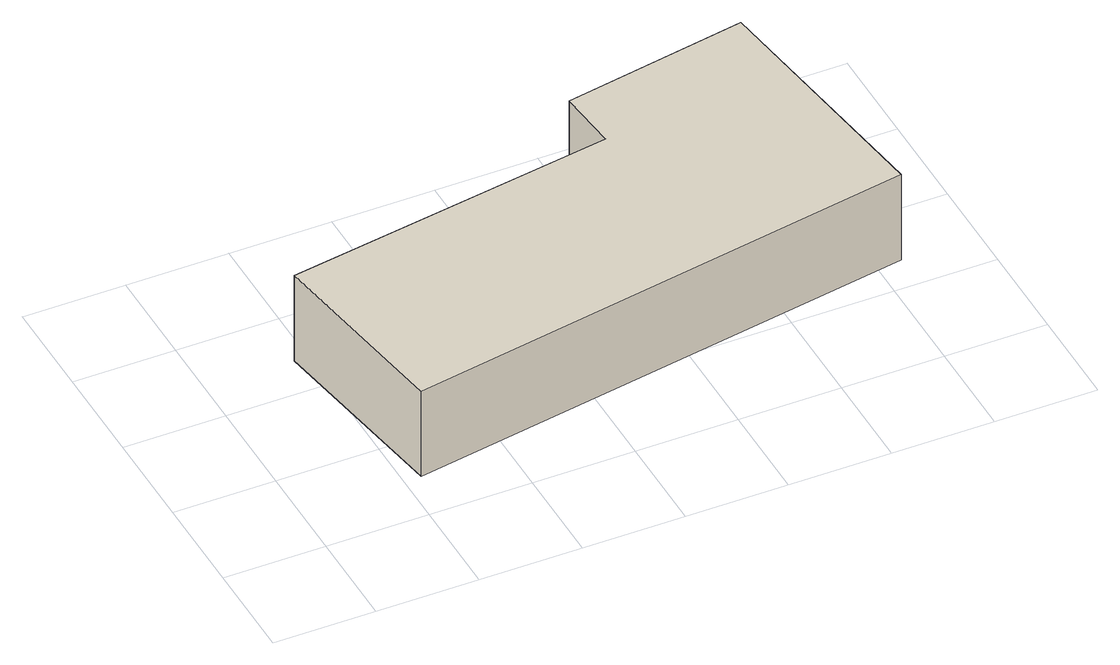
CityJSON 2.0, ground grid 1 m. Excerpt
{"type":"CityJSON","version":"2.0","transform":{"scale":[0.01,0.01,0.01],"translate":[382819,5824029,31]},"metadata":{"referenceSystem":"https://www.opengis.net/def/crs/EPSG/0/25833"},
"CityObjects":{
"building1":{"type":"Building","attributes":{"Gemeindeschluessel":"11000012","BezugspunktDach":"2200","function":"31001_1313","measuredHeight":0.962,"storeysAboveGround":1},"address":[{"country":"Germany","locality":"Berlin","thoroughfareNumber":"4 (218)","thoroughfareName":"Singdrosselsteig"}],"geometry":[{"type":"Solid","lod":"1","boundaries":[[[[0,1,2,3,4,5]],[[6,7,8,9,10,11]],[[6,11,5,4]],[[7,6,4,3]],[[8,7,3,2]],[[9,8,2,1]],[[10,9,1,0]],[[11,10,0,5]]]]}]}
},
"vertices":[
[117,50,168],[624,136,168],[590,386,168],[408,354,168],[414,293,168],[87,242,168],[414,293,72],[408,354,72],[590,386,72],[624,136,72],[117,50,72],[87,242,72]
]}
